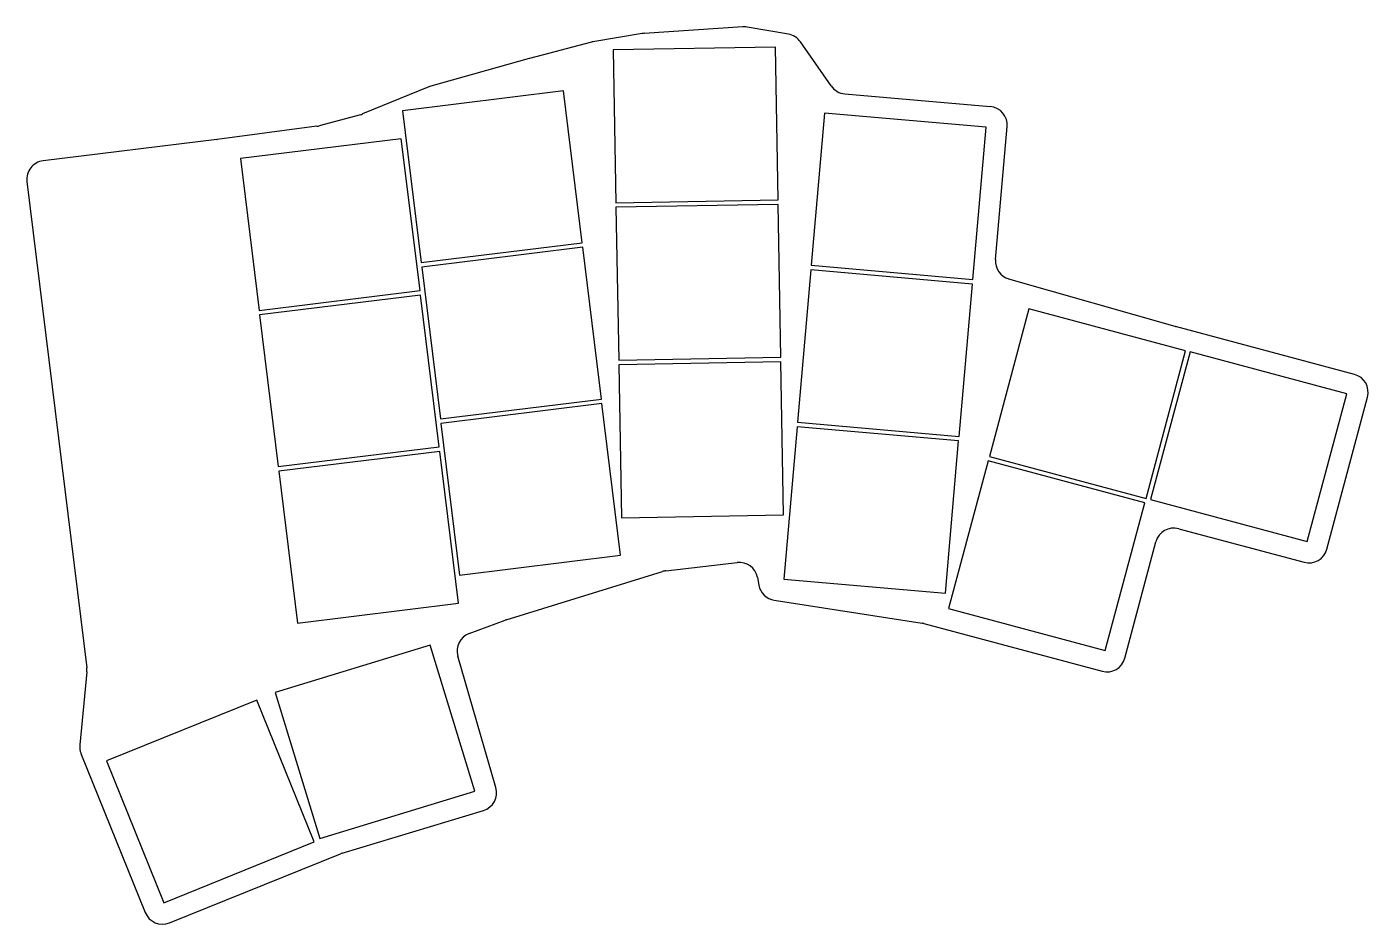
# Model space of a CAD drawing. Header units: millimetres. Extents: x 235 to 379, y -220 to -123.
import ezdxf

# ---------------------------------------------------------------- set-up
doc = ezdxf.new("R2010")
doc.units = ezdxf.units.MM

msp = doc.modelspace()

# ---------------------------------------------------------------- linework, layer by layer
for p, q in [((301.02, -123.88), (295.72, -124.78)), ((311.87, -123.16), (301.23, -123.86)), ((316.8, -123.96), (312.35, -123.19)), ((295.55, -124.82), (288.86, -126.57)), ((315.4, -125.34), (297.9, -125.64)), ((297.9, -125.64), (298.19, -142.14)), ((315.69, -141.84), (315.4, -125.34)), ((321.41, -129.54), (318.11, -124.79)), ((288.82, -126.58), (278.24, -129.55)), ((278.02, -129.63), (270.85, -132.56)), ((292.55, -130.08), (275.18, -132.21)), ((294.56, -146.46), (292.55, -130.08)), ((322.88, -130.39), (338.58, -131.77)), ((270.62, -132.64), (266.19, -133.84)), ((275.18, -132.21), (277.19, -148.59)), ((320.7, -132.46), (319.27, -148.9)), ((338.14, -133.99), (320.7, -132.46)), ((265.93, -133.89), (255.16, -135.32)), ((336.7, -150.42), (338.14, -133.99)), ((339.15, -148.28), (340.4, -133.93)), ((255.15, -135.32), (236.4, -137.61)), ((275.04, -135.25), (257.68, -137.38)), ((277.06, -151.63), (275.04, -135.25)), ((257.68, -137.38), (259.69, -153.76)), ((234.65, -139.84), (241.1, -192.34)), ((298.19, -142.14), (315.69, -141.84)), ((315.7, -142.34), (298.2, -142.64)), ((298.2, -142.64), (298.49, -159.14)), ((315.99, -158.83), (315.7, -142.34)), ((277.19, -148.59), (294.56, -146.46)), ((294.62, -146.95), (277.25, -149.09)), ((296.63, -163.33), (294.62, -146.95)), ((319.27, -148.9), (336.7, -150.42)), ((277.25, -149.09), (279.26, -165.46)), ((319.22, -149.4), (317.79, -165.83)), ((336.66, -150.92), (319.22, -149.4)), ((358.53, -155.49), (340.59, -150.38)), ((259.69, -153.76), (277.06, -151.63)), ((335.22, -167.36), (336.66, -150.92)), ((277.12, -152.12), (259.75, -154.26)), ((279.13, -168.5), (277.12, -152.12)), ((259.75, -154.26), (261.76, -170.63)), ((342.75, -153.59), (338.48, -169.53)), ((359.66, -158.12), (342.75, -153.59)), ((377.87, -160.67), (358.57, -155.5)), ((298.49, -159.14), (315.99, -158.83)), ((355.39, -174.06), (359.66, -158.12)), ((360.14, -158.25), (355.87, -174.19)), ((377.04, -162.78), (360.14, -158.25)), ((315.99, -159.33), (298.5, -159.64)), ((298.5, -159.64), (298.78, -176.14)), ((316.28, -175.83), (315.99, -159.33)), ((279.26, -165.46), (296.63, -163.33)), ((372.77, -178.72), (377.04, -162.78)), ((374.88, -179.54), (379.28, -163.12)), ((296.69, -163.83), (279.32, -165.96)), ((298.7, -180.2), (296.69, -163.83)), ((279.32, -165.96), (281.33, -182.34)), ((317.74, -166.33), (316.3, -182.77)), ((335.17, -167.86), (317.74, -166.33)), ((317.79, -165.83), (335.22, -167.36)), ((333.74, -184.29), (335.17, -167.86)), ((261.76, -170.63), (279.13, -168.5)), ((279.19, -169), (261.82, -171.13)), ((281.2, -185.37), (279.19, -169)), ((338.35, -170.01), (334.08, -185.95)), ((355.26, -174.54), (338.35, -170.01)), ((338.48, -169.53), (355.39, -174.06)), ((261.82, -171.13), (263.83, -187.51)), ((350.99, -190.48), (355.26, -174.54)), ((355.87, -174.19), (372.77, -178.72)), ((298.78, -176.14), (316.28, -175.83)), ((358.91, -177.33), (372.43, -180.95)), ((353.1, -191.3), (356.46, -178.74)), ((281.33, -182.34), (298.7, -180.2)), ((286.36, -187.15), (303.21, -181.95)), ((303.57, -181.87), (311.26, -180.98)), ((313.46, -182.6), (313.61, -183.42)), ((316.3, -182.77), (333.74, -184.29)), ((315.27, -185.03), (331.22, -187.52)), ((263.83, -187.51), (281.2, -185.37)), ((334.08, -185.95), (350.99, -190.48)), ((282.36, -188.65), (286.25, -187.19)), ((331.43, -187.57), (350.65, -192.72)), ((278.16, -189.88), (261.43, -195)), ((282.98, -205.66), (278.16, -189.88)), ((285.24, -205.26), (281.14, -191.08)), ((241.11, -192.78), (240.35, -200.66)), ((261.43, -195), (266.25, -210.78)), ((259.45, -195.83), (243.23, -202.39)), ((265.64, -211.13), (259.45, -195.83)), ((240.48, -201.6), (247.42, -218.76)), ((243.23, -202.39), (249.41, -217.69)), ((266.25, -210.78), (282.98, -205.66)), ((268.65, -212.35), (283.9, -207.73)), ((249.41, -217.69), (265.64, -211.13)), ((250.02, -219.87), (268.48, -212.41))]:
    msp.add_line(p, q)
for centre, start, end in [((301.36, -125.85), 93.7325, 99.6835), ((312, -125.16), 80.1918, 93.7325), ((316.46, -125.93), 34.8, 80.1918), ((296.06, -126.75), 99.6835, 104.6471), ((289.36, -128.5), 104.6471, 105.6835), ((278.78, -131.48), 105.6835, 112.2551), ((323.05, -128.4), 214.8, 265), ((270.1, -130.71), 285.1802, 292.2551), ((338.41, -133.76), 355, 85), ((265.67, -131.91), 277.5469, 285.1802), ((254.9, -133.34), 276.9726, 277.5469), ((236.64, -139.6), 96.9726, 187), ((341.14, -148.45), 175, 254.0935), ((359.08, -153.57), 254.0935, 255), ((377.35, -162.6), 345, 75), ((358.39, -179.26), 75, 165), ((372.95, -179.02), 255, 345), ((303.8, -183.86), 96.6398, 107.1472), ((311.49, -182.96), 10.4635, 96.6398), ((315.58, -183.06), 190.4635, 261.1303), ((286.95, -189.06), 107.1472, 110.5783), ((330.91, -189.5), 75, 81.1303), ((283.06, -190.52), 110.5783, 196.1491), ((239.11, -192.59), 354.5011, 7), ((351.16, -190.78), 255, 345), ((242.34, -200.85), 174.5011, 202), ((283.32, -205.82), 286.848, 16.1491), ((269.23, -214.26), 106.848, 112), ((249.27, -218.01), 202, 292)]:
    msp.add_arc(centre, 2, start, end)

doc.saveas('drawing.dxf')
